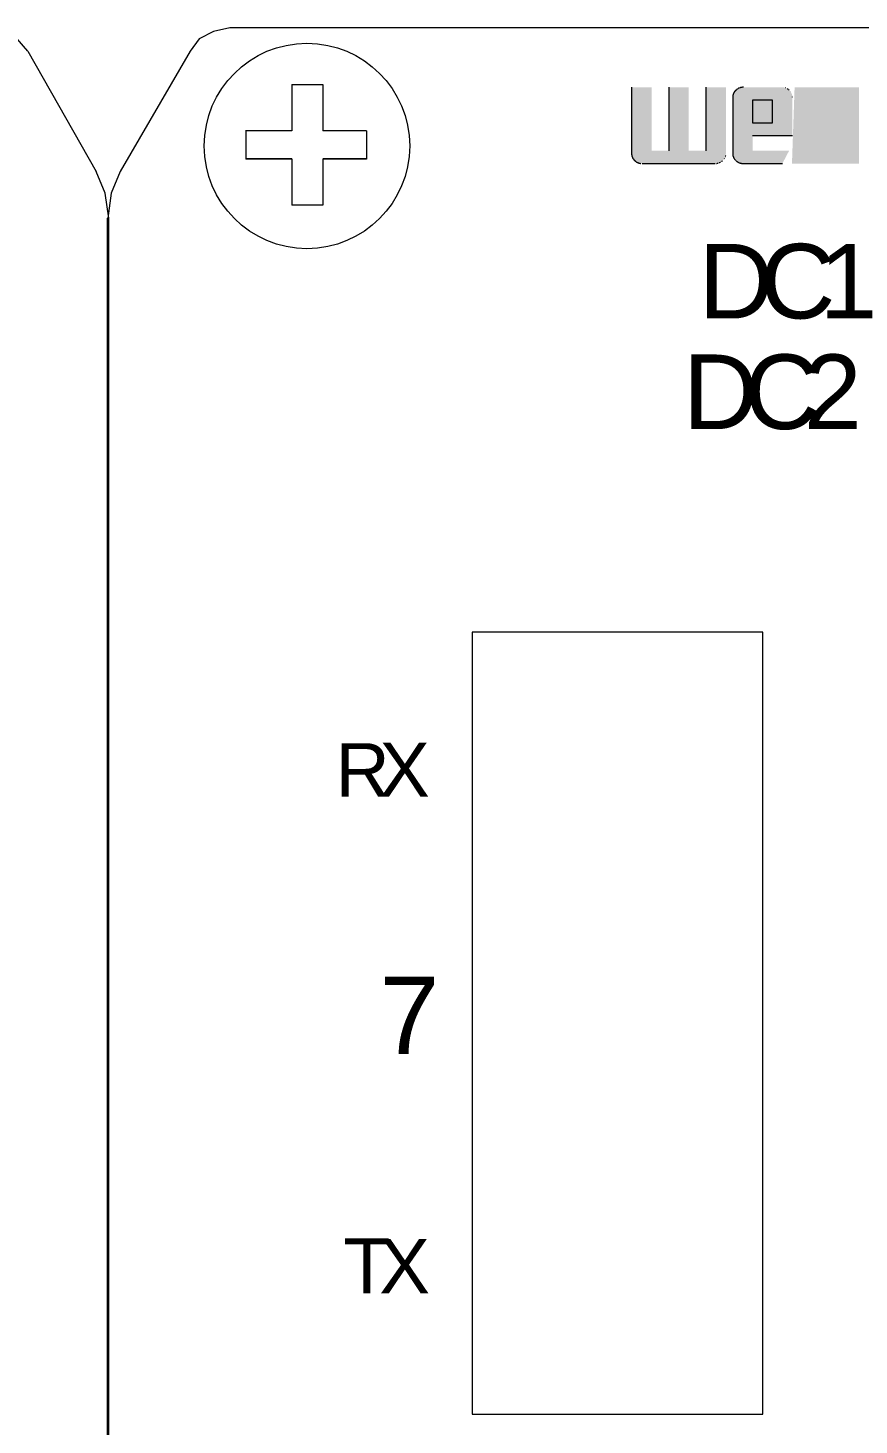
# Model space of a CAD drawing. Header units: millimetres. Extents: x 1359 to 3577, y 1336 to 3557.
# Drawn here: x 3109.18 to 3136.51, y 3263 to 3308.93 of the extents above; entities that cross this region are included whole.
import ezdxf
from ezdxf.xclip import XClip

# ---------------------------------------------------------------- set-up
doc = ezdxf.new("R2010")
doc.units = ezdxf.units.MM
doc.header["$XCLIPFRAME"] = 2
doc.layers.add('000-PI-Oprema', color=30, linetype='Continuous', lineweight=5)
doc.styles.add('Arial$001H0', font='arial.ttf')

# ---------------------------------------------------------------- blocks, each defined once
blk = doc.blocks.new('MF127412_67')
at = {"true_color": 0x231f20}
blk.add_hatch(color=250, dxfattribs=at).paths.add_polyline_path([(138.285, 195.948), (139.036, 195.948), (139.036, 194.99), (138.285, 194.99)])
blk = doc.blocks.new('MF127284_63')
at = {"true_color": 0x231f20}
blk.add_hatch(color=250, dxfattribs=at).paths.add_polyline_path([(137.015, 195.948), (138.199, 195.948), (138.199, 194.99), (137.015, 194.99)])
blk = doc.blocks.new('MF127142_57')
at = {"true_color": 0x231f20}
blk.add_hatch(color=250, dxfattribs=at).paths.add_polyline_path([(139.063, 195.948), (139.873, 195.948), (139.873, 194.99), (139.03, 194.99)])

msp = doc.modelspace()

# ---------------------------------------------------------------- hatches: boundary and pattern name
at = {"layer": '000-PI-Oprema', "linetype": 'ByBlock', "lineweight": 0}
for points in [[(3131.473, 3306.976), (3131.473, 3304.89), (3130.905, 3304.89), (3130.905, 3306.976), (3130.251, 3306.976), (3130.251, 3304.89), (3129.683, 3304.89), (3129.683, 3306.976), (3129.029, 3306.976), (3129.029, 3304.806), (3129.029, 3304.794), (3129.03, 3304.783), (3129.03, 3304.772), (3129.032, 3304.761), (3129.033, 3304.75), (3129.035, 3304.739), (3129.038, 3304.728), (3129.04, 3304.718), (3129.043, 3304.707), (3129.047, 3304.697), (3129.05, 3304.687), (3129.054, 3304.677), (3129.059, 3304.667), (3129.064, 3304.657), (3129.069, 3304.648), (3129.074, 3304.639), (3129.08, 3304.629), (3129.086, 3304.62), (3129.093, 3304.611), (3129.099, 3304.602), (3129.107, 3304.594), (3129.114, 3304.585), (3129.122, 3304.577), (3129.13, 3304.568), (3129.139, 3304.561), (3129.148, 3304.553), (3129.157, 3304.546), (3129.166, 3304.539), (3129.175, 3304.532), (3129.184, 3304.526), (3129.194, 3304.52), (3129.203, 3304.514), (3129.213, 3304.509), (3129.223, 3304.504), (3129.233, 3304.5), (3129.243, 3304.495), (3129.253, 3304.491), (3129.264, 3304.488), (3129.274, 3304.485), (3129.285, 3304.482), (3129.296, 3304.479), (3129.307, 3304.477), (3129.318, 3304.475), (3129.329, 3304.473), (3129.341, 3304.472), (3129.352, 3304.471), (3129.364, 3304.471), (3129.376, 3304.471), (3131.776, 3304.471), (3131.788, 3304.471), (3131.8, 3304.471), (3131.812, 3304.472), (3131.823, 3304.473), (3131.834, 3304.475), (3131.846, 3304.477), (3131.857, 3304.479), (3131.868, 3304.482), (3131.879, 3304.485), (3131.889, 3304.488), (3131.9, 3304.491), (3131.91, 3304.495), (3131.921, 3304.5), (3131.931, 3304.504), (3131.941, 3304.509), (3131.95, 3304.514), (3131.96, 3304.52), (3131.97, 3304.526), (3131.979, 3304.532), (3131.988, 3304.539), (3131.997, 3304.546), (3132.006, 3304.553), (3132.015, 3304.561), (3132.024, 3304.568), (3132.032, 3304.577), (3132.04, 3304.585), (3132.048, 3304.594), (3132.055, 3304.602), (3132.062, 3304.611), (3132.069, 3304.62), (3132.075, 3304.629), (3132.081, 3304.639), (3132.087, 3304.648), (3132.092, 3304.657), (3132.097, 3304.667), (3132.101, 3304.677), (3132.105, 3304.687), (3132.109, 3304.697), (3132.112, 3304.707), (3132.115, 3304.718), (3132.118, 3304.728), (3132.12, 3304.739), (3132.122, 3304.75), (3132.124, 3304.761), (3132.125, 3304.772), (3132.126, 3304.783), (3132.127, 3304.794), (3132.127, 3304.806), (3132.127, 3306.976)], [(3131.473, 3306.976), (3131.473, 3304.889), (3130.905, 3304.889), (3130.905, 3306.976), (3130.251, 3306.976), (3130.251, 3304.889), (3129.683, 3304.889), (3129.683, 3306.976), (3129.029, 3306.976), (3129.029, 3304.805), (3129.029, 3304.794), (3129.03, 3304.782), (3129.03, 3304.771), (3129.032, 3304.76), (3129.033, 3304.749), (3129.035, 3304.739), (3129.038, 3304.728), (3129.04, 3304.717), (3129.043, 3304.707), (3129.047, 3304.697), (3129.05, 3304.687), (3129.054, 3304.677), (3129.059, 3304.667), (3129.064, 3304.657), (3129.069, 3304.648), (3129.074, 3304.638), (3129.08, 3304.629), (3129.086, 3304.62), (3129.093, 3304.611), (3129.099, 3304.602), (3129.107, 3304.593), (3129.114, 3304.585), (3129.122, 3304.576), (3129.13, 3304.568), (3129.139, 3304.56), (3129.148, 3304.553), (3129.157, 3304.545), (3129.166, 3304.538), (3129.175, 3304.532), (3129.184, 3304.526), (3129.194, 3304.52), (3129.203, 3304.514), (3129.213, 3304.509), (3129.223, 3304.504), (3129.233, 3304.499), (3129.243, 3304.495), (3129.253, 3304.491), (3129.264, 3304.487), (3129.274, 3304.484), (3129.285, 3304.481), (3129.296, 3304.479), (3129.307, 3304.476), (3129.318, 3304.475), (3129.329, 3304.473), (3129.341, 3304.472), (3129.352, 3304.471), (3129.364, 3304.47), (3129.376, 3304.47), (3131.776, 3304.47), (3131.788, 3304.47), (3131.8, 3304.471), (3131.812, 3304.472), (3131.823, 3304.473), (3131.835, 3304.475), (3131.846, 3304.476), (3131.857, 3304.479), (3131.868, 3304.481), (3131.879, 3304.484), (3131.889, 3304.487), (3131.9, 3304.491), (3131.91, 3304.495), (3131.921, 3304.499), (3131.931, 3304.504), (3131.941, 3304.509), (3131.95, 3304.514), (3131.96, 3304.52), (3131.97, 3304.526), (3131.979, 3304.532), (3131.988, 3304.538), (3131.997, 3304.545), (3132.006, 3304.553), (3132.015, 3304.56), (3132.024, 3304.568), (3132.032, 3304.576), (3132.04, 3304.585), (3132.048, 3304.593), (3132.055, 3304.602), (3132.062, 3304.611), (3132.069, 3304.62), (3132.075, 3304.629), (3132.081, 3304.638), (3132.087, 3304.648), (3132.092, 3304.657), (3132.097, 3304.667), (3132.101, 3304.677), (3132.105, 3304.687), (3132.109, 3304.697), (3132.112, 3304.707), (3132.116, 3304.717), (3132.118, 3304.728), (3132.121, 3304.739), (3132.122, 3304.749), (3132.124, 3304.76), (3132.125, 3304.771), (3132.126, 3304.782), (3132.127, 3304.794), (3132.127, 3304.805), (3132.127, 3306.976)], [(3134.89, 3306.977), (3134.878, 3306.977), (3134.866, 3306.976), (3134.854, 3306.975), (3134.843, 3306.974), (3134.832, 3306.972), (3134.821, 3306.97), (3134.81, 3306.968), (3134.799, 3306.966), (3134.788, 3306.963), (3134.777, 3306.96), (3134.767, 3306.956), (3134.757, 3306.952), (3134.747, 3306.948), (3134.737, 3306.943), (3134.727, 3306.938), (3134.717, 3306.933), (3134.707, 3306.927), (3134.698, 3306.921), (3134.689, 3306.915), (3134.679, 3306.909), (3134.67, 3306.902), (3134.661, 3306.894), (3134.653, 3306.887), (3134.644, 3306.879), (3134.636, 3306.871), (3134.628, 3306.862), (3134.62, 3306.854), (3134.613, 3306.845), (3134.606, 3306.837), (3134.599, 3306.828), (3134.593, 3306.819), (3134.587, 3306.809), (3134.582, 3306.8), (3134.576, 3306.79), (3134.572, 3306.781), (3134.567, 3306.771), (3134.563, 3306.761), (3134.559, 3306.751), (3134.556, 3306.741), (3134.553, 3306.73), (3134.55, 3306.72), (3134.548, 3306.709), (3134.546, 3306.698), (3134.544, 3306.687), (3134.543, 3306.676), (3134.542, 3306.665), (3134.542, 3306.653), (3134.542, 3306.642), (3134.542, 3305.849), (3134.542, 3305.838), (3134.542, 3305.826), (3134.543, 3305.815), (3134.544, 3305.804), (3134.546, 3305.794), (3134.548, 3305.783), (3134.55, 3305.772), (3134.553, 3305.762), (3134.556, 3305.752), (3134.559, 3305.742), (3134.563, 3305.732), (3134.567, 3305.722), (3134.572, 3305.712), (3134.576, 3305.702), (3134.582, 3305.693), (3134.587, 3305.684), (3134.593, 3305.675), (3134.599, 3305.666), (3134.606, 3305.657), (3134.613, 3305.648), (3134.62, 3305.639), (3134.628, 3305.631), (3134.636, 3305.623), (3134.644, 3305.615), (3134.653, 3305.607), (3134.661, 3305.599), (3134.67, 3305.592), (3134.679, 3305.585), (3134.689, 3305.578), (3134.698, 3305.572), (3134.707, 3305.566), (3134.717, 3305.56), (3134.727, 3305.555), (3134.737, 3305.55), (3134.747, 3305.545), (3134.757, 3305.541), (3134.767, 3305.537), (3134.777, 3305.534), (3134.788, 3305.53), (3134.799, 3305.528), (3134.81, 3305.525), (3134.821, 3305.523), (3134.832, 3305.521), (3134.843, 3305.519), (3134.854, 3305.518), (3134.866, 3305.517), (3134.878, 3305.517), (3134.89, 3305.517), (3135.851, 3305.517), (3135.851, 3304.89), (3134.533, 3304.89), (3134.316, 3304.471), (3136.149, 3304.471), (3136.162, 3304.471), (3136.174, 3304.472), (3136.187, 3304.473), (3136.199, 3304.474), (3136.211, 3304.475), (3136.222, 3304.477), (3136.234, 3304.479), (3136.245, 3304.482), (3136.257, 3304.485), (3136.268, 3304.488), (3136.278, 3304.492), (3136.289, 3304.495), (3136.299, 3304.5), (3136.31, 3304.504), (3136.32, 3304.509), (3136.33, 3304.514), (3136.339, 3304.52), (3136.349, 3304.526), (3136.358, 3304.532), (3136.368, 3304.539), (3136.377, 3304.546), (3136.386, 3304.553), (3136.394, 3304.561), (3136.403, 3304.569), (3136.411, 3304.577), (3136.419, 3304.586), (3136.427, 3304.594), (3136.434, 3304.603), (3136.441, 3304.612), (3136.448, 3304.621), (3136.454, 3304.63), (3136.46, 3304.639), (3136.465, 3304.648), (3136.471, 3304.658), (3136.475, 3304.668), (3136.48, 3304.677), (3136.484, 3304.687), (3136.488, 3304.698), (3136.491, 3304.708), (3136.494, 3304.718), (3136.497, 3304.729), (3136.499, 3304.739), (3136.501, 3304.75), (3136.503, 3304.761), (3136.504, 3304.772), (3136.505, 3304.783), (3136.505, 3304.795), (3136.505, 3304.806), (3136.505, 3305.6), (3136.505, 3305.611), (3136.505, 3305.622), (3136.504, 3305.633), (3136.503, 3305.644), (3136.501, 3305.655), (3136.499, 3305.665), (3136.497, 3305.676), (3136.494, 3305.686), (3136.491, 3305.696), (3136.488, 3305.707), (3136.484, 3305.716), (3136.48, 3305.726), (3136.475, 3305.736), (3136.471, 3305.746), (3136.465, 3305.755), (3136.46, 3305.764), (3136.454, 3305.774), (3136.448, 3305.783), (3136.441, 3305.792), (3136.434, 3305.8), (3136.427, 3305.809), (3136.419, 3305.818), (3136.411, 3305.826), (3136.403, 3305.834), (3136.394, 3305.842), (3136.386, 3305.85), (3136.377, 3305.857), (3136.368, 3305.864), (3136.358, 3305.871), (3136.349, 3305.877), (3136.34, 3305.883), (3136.33, 3305.889), (3136.32, 3305.894), (3136.31, 3305.899), (3136.3, 3305.903), (3136.29, 3305.908), (3136.279, 3305.912), (3136.269, 3305.915), (3136.258, 3305.918), (3136.247, 3305.921), (3136.236, 3305.924), (3136.225, 3305.926), (3136.214, 3305.928), (3136.202, 3305.929), (3136.19, 3305.93), (3136.179, 3305.931), (3136.167, 3305.932), (3136.155, 3305.932), (3135.197, 3305.932), (3135.197, 3306.559), (3136.203, 3306.559), (3136.423, 3306.977)], [(3134.89, 3306.976), (3134.878, 3306.976), (3134.866, 3306.976), (3134.855, 3306.975), (3134.843, 3306.974), (3134.832, 3306.972), (3134.821, 3306.97), (3134.81, 3306.968), (3134.799, 3306.965), (3134.788, 3306.962), (3134.778, 3306.959), (3134.767, 3306.956), (3134.757, 3306.952), (3134.747, 3306.947), (3134.737, 3306.943), (3134.727, 3306.938), (3134.717, 3306.933), (3134.707, 3306.927), (3134.698, 3306.921), (3134.689, 3306.915), (3134.679, 3306.908), (3134.67, 3306.901), (3134.661, 3306.894), (3134.653, 3306.886), (3134.644, 3306.879), (3134.636, 3306.87), (3134.628, 3306.862), (3134.62, 3306.854), (3134.613, 3306.845), (3134.606, 3306.836), (3134.599, 3306.827), (3134.593, 3306.818), (3134.587, 3306.809), (3134.582, 3306.8), (3134.576, 3306.79), (3134.572, 3306.781), (3134.567, 3306.771), (3134.563, 3306.761), (3134.559, 3306.751), (3134.556, 3306.74), (3134.553, 3306.73), (3134.55, 3306.719), (3134.548, 3306.709), (3134.546, 3306.698), (3134.544, 3306.687), (3134.543, 3306.676), (3134.542, 3306.664), (3134.542, 3306.653), (3134.542, 3306.641), (3134.542, 3305.849), (3134.542, 3305.837), (3134.542, 3305.826), (3134.543, 3305.815), (3134.544, 3305.804), (3134.546, 3305.793), (3134.548, 3305.783), (3134.55, 3305.772), (3134.553, 3305.762), (3134.556, 3305.751), (3134.559, 3305.741), (3134.563, 3305.731), (3134.567, 3305.721), (3134.572, 3305.712), (3134.576, 3305.702), (3134.582, 3305.693), (3134.587, 3305.683), (3134.593, 3305.674), (3134.599, 3305.665), (3134.606, 3305.656), (3134.613, 3305.648), (3134.62, 3305.639), (3134.628, 3305.631), (3134.636, 3305.622), (3134.644, 3305.614), (3134.653, 3305.606), (3134.661, 3305.599), (3134.67, 3305.591), (3134.679, 3305.584), (3134.689, 3305.578), (3134.698, 3305.571), (3134.707, 3305.565), (3134.717, 3305.56), (3134.727, 3305.554), (3134.737, 3305.55), (3134.747, 3305.545), (3134.757, 3305.541), (3134.767, 3305.537), (3134.778, 3305.533), (3134.788, 3305.53), (3134.799, 3305.527), (3134.81, 3305.525), (3134.821, 3305.522), (3134.832, 3305.521), (3134.843, 3305.519), (3134.855, 3305.518), (3134.866, 3305.517), (3134.878, 3305.517), (3134.89, 3305.516), (3135.851, 3305.516), (3135.851, 3304.89), (3134.533, 3304.89), (3134.316, 3304.471), (3136.149, 3304.471), (3136.162, 3304.471), (3136.174, 3304.471), (3136.187, 3304.472), (3136.199, 3304.473), (3136.211, 3304.475), (3136.223, 3304.477), (3136.234, 3304.479), (3136.245, 3304.482), (3136.257, 3304.484), (3136.268, 3304.488), (3136.278, 3304.491), (3136.289, 3304.495), (3136.299, 3304.499), (3136.31, 3304.504), (3136.32, 3304.509), (3136.33, 3304.514), (3136.339, 3304.52), (3136.349, 3304.526), (3136.358, 3304.532), (3136.368, 3304.539), (3136.377, 3304.546), (3136.386, 3304.553), (3136.394, 3304.561), (3136.403, 3304.569), (3136.411, 3304.577), (3136.419, 3304.585), (3136.427, 3304.594), (3136.434, 3304.603), (3136.441, 3304.611), (3136.448, 3304.62), (3136.454, 3304.629), (3136.46, 3304.639), (3136.465, 3304.648), (3136.471, 3304.658), (3136.475, 3304.667), (3136.48, 3304.677), (3136.484, 3304.687), (3136.488, 3304.697), (3136.491, 3304.707), (3136.494, 3304.718), (3136.497, 3304.728), (3136.499, 3304.739), (3136.501, 3304.75), (3136.503, 3304.761), (3136.504, 3304.772), (3136.505, 3304.783), (3136.505, 3304.794), (3136.505, 3304.806), (3136.505, 3305.599), (3136.505, 3305.611), (3136.505, 3305.622), (3136.504, 3305.633), (3136.503, 3305.644), (3136.501, 3305.654), (3136.499, 3305.665), (3136.497, 3305.676), (3136.494, 3305.686), (3136.491, 3305.696), (3136.488, 3305.706), (3136.484, 3305.716), (3136.48, 3305.726), (3136.475, 3305.736), (3136.471, 3305.745), (3136.465, 3305.755), (3136.46, 3305.764), (3136.454, 3305.773), (3136.448, 3305.782), (3136.441, 3305.791), (3136.434, 3305.8), (3136.427, 3305.809), (3136.419, 3305.817), (3136.411, 3305.826), (3136.403, 3305.834), (3136.394, 3305.842), (3136.386, 3305.85), (3136.377, 3305.857), (3136.368, 3305.864), (3136.358, 3305.87), (3136.349, 3305.877), (3136.34, 3305.883), (3136.33, 3305.888), (3136.32, 3305.894), (3136.31, 3305.899), (3136.3, 3305.903), (3136.29, 3305.907), (3136.279, 3305.911), (3136.269, 3305.915), (3136.258, 3305.918), (3136.247, 3305.921), (3136.236, 3305.923), (3136.225, 3305.926), (3136.214, 3305.927), (3136.202, 3305.929), (3136.19, 3305.93), (3136.179, 3305.931), (3136.167, 3305.932), (3136.155, 3305.932), (3135.197, 3305.932), (3135.197, 3306.558), (3136.203, 3306.558), (3136.423, 3306.976)]]:
    msp.add_hatch(color=0, dxfattribs=at).paths.add_polyline_path(points)
h = msp.add_hatch(color=0, dxfattribs=at)
h.paths.add_polyline_path([(3132.703, 3306.977), (3132.691, 3306.977), (3132.679, 3306.976), (3132.667, 3306.976), (3132.656, 3306.974), (3132.644, 3306.973), (3132.633, 3306.971), (3132.622, 3306.969), (3132.611, 3306.966), (3132.6, 3306.963), (3132.589, 3306.96), (3132.578, 3306.956), (3132.568, 3306.952), (3132.558, 3306.948), (3132.548, 3306.944), (3132.538, 3306.939), (3132.528, 3306.933), (3132.518, 3306.928), (3132.509, 3306.922), (3132.499, 3306.916), (3132.49, 3306.909), (3132.481, 3306.902), (3132.472, 3306.895), (3132.463, 3306.887), (3132.455, 3306.879), (3132.446, 3306.871), (3132.438, 3306.863), (3132.431, 3306.854), (3132.423, 3306.846), (3132.416, 3306.837), (3132.41, 3306.828), (3132.404, 3306.819), (3132.398, 3306.81), (3132.392, 3306.8), (3132.387, 3306.791), (3132.382, 3306.781), (3132.378, 3306.771), (3132.374, 3306.761), (3132.37, 3306.751), (3132.367, 3306.741), (3132.364, 3306.731), (3132.361, 3306.72), (3132.359, 3306.709), (3132.357, 3306.699), (3132.355, 3306.688), (3132.354, 3306.676), (3132.353, 3306.665), (3132.352, 3306.654), (3132.352, 3306.642), (3132.352, 3304.807), (3132.352, 3304.795), (3132.353, 3304.784), (3132.354, 3304.773), (3132.355, 3304.762), (3132.357, 3304.751), (3132.359, 3304.74), (3132.361, 3304.729), (3132.364, 3304.719), (3132.367, 3304.708), (3132.37, 3304.698), (3132.374, 3304.688), (3132.378, 3304.678), (3132.382, 3304.668), (3132.387, 3304.658), (3132.392, 3304.649), (3132.398, 3304.639), (3132.404, 3304.63), (3132.41, 3304.621), (3132.416, 3304.612), (3132.423, 3304.603), (3132.431, 3304.595), (3132.438, 3304.586), (3132.446, 3304.578), (3132.455, 3304.569), (3132.463, 3304.561), (3132.472, 3304.554), (3132.481, 3304.547), (3132.49, 3304.54), (3132.499, 3304.533), (3132.509, 3304.527), (3132.518, 3304.521), (3132.528, 3304.515), (3132.538, 3304.51), (3132.548, 3304.505), (3132.558, 3304.501), (3132.568, 3304.496), (3132.578, 3304.492), (3132.589, 3304.489), (3132.6, 3304.485), (3132.611, 3304.483), (3132.622, 3304.48), (3132.633, 3304.478), (3132.644, 3304.476), (3132.656, 3304.474), (3132.667, 3304.473), (3132.679, 3304.472), (3132.691, 3304.472), (3132.703, 3304.472), (3133.986, 3304.472), (3134.205, 3304.891), (3133.006, 3304.891), (3133.006, 3305.389), (3134.316, 3305.389), (3134.316, 3306.642), (3134.316, 3306.654), (3134.315, 3306.665), (3134.314, 3306.676), (3134.313, 3306.688), (3134.312, 3306.699), (3134.31, 3306.709), (3134.307, 3306.72), (3134.305, 3306.731), (3134.302, 3306.741), (3134.298, 3306.751), (3134.295, 3306.761), (3134.29, 3306.771), (3134.286, 3306.781), (3134.281, 3306.791), (3134.276, 3306.8), (3134.27, 3306.81), (3134.265, 3306.819), (3134.258, 3306.828), (3134.252, 3306.837), (3134.245, 3306.846), (3134.238, 3306.854), (3134.23, 3306.863), (3134.222, 3306.871), (3134.214, 3306.879), (3134.205, 3306.887), (3134.196, 3306.895), (3134.188, 3306.902), (3134.179, 3306.909), (3134.17, 3306.916), (3134.16, 3306.922), (3134.151, 3306.928), (3134.141, 3306.933), (3134.132, 3306.939), (3134.122, 3306.944), (3134.112, 3306.948), (3134.102, 3306.952), (3134.091, 3306.956), (3134.081, 3306.96), (3134.07, 3306.963), (3134.059, 3306.966), (3134.049, 3306.969), (3134.037, 3306.971), (3134.026, 3306.973), (3134.015, 3306.974), (3134.003, 3306.976), (3133.992, 3306.976), (3133.98, 3306.977), (3133.968, 3306.977)])
h.paths.add_polyline_path([(3133.006, 3306.559), (3133.661, 3306.559), (3133.661, 3305.808), (3133.006, 3305.808)])
h = msp.add_hatch(color=0, dxfattribs=at)
h.paths.add_polyline_path([(3132.703, 3306.977), (3132.691, 3306.977), (3132.679, 3306.976), (3132.667, 3306.975), (3132.656, 3306.974), (3132.644, 3306.973), (3132.633, 3306.971), (3132.622, 3306.968), (3132.611, 3306.966), (3132.6, 3306.963), (3132.589, 3306.96), (3132.578, 3306.956), (3132.568, 3306.952), (3132.558, 3306.948), (3132.548, 3306.943), (3132.538, 3306.938), (3132.528, 3306.933), (3132.518, 3306.927), (3132.509, 3306.922), (3132.499, 3306.915), (3132.49, 3306.909), (3132.481, 3306.902), (3132.472, 3306.894), (3132.463, 3306.887), (3132.455, 3306.879), (3132.446, 3306.871), (3132.438, 3306.863), (3132.431, 3306.854), (3132.423, 3306.845), (3132.416, 3306.837), (3132.41, 3306.828), (3132.404, 3306.819), (3132.398, 3306.81), (3132.392, 3306.8), (3132.387, 3306.791), (3132.382, 3306.781), (3132.378, 3306.771), (3132.374, 3306.761), (3132.37, 3306.751), (3132.367, 3306.741), (3132.364, 3306.73), (3132.361, 3306.72), (3132.359, 3306.709), (3132.357, 3306.698), (3132.355, 3306.687), (3132.354, 3306.676), (3132.353, 3306.665), (3132.352, 3306.653), (3132.352, 3306.642), (3132.352, 3304.806), (3132.352, 3304.795), (3132.353, 3304.783), (3132.354, 3304.772), (3132.355, 3304.761), (3132.357, 3304.75), (3132.359, 3304.739), (3132.361, 3304.729), (3132.364, 3304.718), (3132.367, 3304.708), (3132.37, 3304.698), (3132.374, 3304.688), (3132.378, 3304.678), (3132.382, 3304.668), (3132.387, 3304.658), (3132.392, 3304.649), (3132.398, 3304.639), (3132.404, 3304.63), (3132.41, 3304.621), (3132.416, 3304.612), (3132.423, 3304.603), (3132.431, 3304.594), (3132.438, 3304.586), (3132.446, 3304.577), (3132.455, 3304.569), (3132.463, 3304.561), (3132.472, 3304.554), (3132.481, 3304.546), (3132.49, 3304.539), (3132.499, 3304.533), (3132.509, 3304.527), (3132.518, 3304.521), (3132.528, 3304.515), (3132.538, 3304.51), (3132.548, 3304.505), (3132.558, 3304.5), (3132.568, 3304.496), (3132.578, 3304.492), (3132.589, 3304.488), (3132.6, 3304.485), (3132.611, 3304.482), (3132.622, 3304.48), (3132.633, 3304.477), (3132.644, 3304.476), (3132.656, 3304.474), (3132.667, 3304.473), (3132.679, 3304.472), (3132.691, 3304.471), (3132.703, 3304.471), (3133.986, 3304.471), (3134.205, 3304.89), (3133.007, 3304.89), (3133.007, 3305.389), (3134.316, 3305.389), (3134.316, 3306.642), (3134.316, 3306.653), (3134.315, 3306.665), (3134.314, 3306.676), (3134.313, 3306.687), (3134.312, 3306.698), (3134.31, 3306.709), (3134.307, 3306.72), (3134.305, 3306.73), (3134.302, 3306.741), (3134.298, 3306.751), (3134.295, 3306.761), (3134.29, 3306.771), (3134.286, 3306.781), (3134.281, 3306.791), (3134.276, 3306.8), (3134.271, 3306.81), (3134.265, 3306.819), (3134.258, 3306.828), (3134.252, 3306.837), (3134.245, 3306.845), (3134.238, 3306.854), (3134.23, 3306.863), (3134.222, 3306.871), (3134.214, 3306.879), (3134.205, 3306.887), (3134.196, 3306.894), (3134.188, 3306.902), (3134.179, 3306.909), (3134.17, 3306.915), (3134.16, 3306.922), (3134.151, 3306.927), (3134.141, 3306.933), (3134.132, 3306.938), (3134.122, 3306.943), (3134.112, 3306.948), (3134.102, 3306.952), (3134.091, 3306.956), (3134.081, 3306.96), (3134.07, 3306.963), (3134.059, 3306.966), (3134.049, 3306.968), (3134.038, 3306.971), (3134.026, 3306.973), (3134.015, 3306.974), (3134.003, 3306.975), (3133.992, 3306.976), (3133.98, 3306.977), (3133.968, 3306.977)])
h.paths.add_polyline_path([(3133.007, 3306.559), (3133.661, 3306.559), (3133.661, 3305.808), (3133.007, 3305.808)])

# ---------------------------------------------------------------- linework, layer by layer
at = {"layer": '000-PI-Oprema', "color": 0, "linetype": 'ByBlock', "lineweight": 0}
for p, q in [((3109.184, 3308.162), (3108.831, 3308.574)), ((3109.184, 3308.161), (3108.831, 3308.574)), ((3109.184, 3308.161), (3108.831, 3308.574)), ((3114.813, 3308.575), (3114.519, 3308.162)), ((3114.813, 3308.575), (3114.519, 3308.162)), ((3114.813, 3308.575), (3114.519, 3308.162)), ((3115.286, 3308.809), (3114.813, 3308.575)), ((3115.286, 3308.809), (3114.813, 3308.575)), ((3115.286, 3308.809), (3114.813, 3308.575)), ((3115.818, 3308.928), (3115.286, 3308.809)), ((3115.818, 3308.928), (3115.286, 3308.809)), ((3115.818, 3308.928), (3115.286, 3308.809)), ((3162.856, 3308.928), (3115.818, 3308.928)), ((3162.856, 3308.928), (3115.818, 3308.928)), ((3162.856, 3308.928), (3115.818, 3308.928)), ((3109.184, 3308.162), (3111.428, 3304.206)), ((3109.184, 3308.161), (3111.428, 3304.206)), ((3109.184, 3308.161), (3111.428, 3304.206)), ((3114.519, 3308.162), (3112.217, 3304.206)), ((3114.519, 3308.161), (3112.217, 3304.206)), ((3114.519, 3308.161), (3112.217, 3304.206)), ((3117.863, 3307.072), (3117.863, 3305.55)), ((3117.863, 3307.071), (3118.878, 3307.071)), ((3117.863, 3307.071), (3118.878, 3307.071)), ((3117.863, 3307.071), (3117.863, 3305.55)), ((3118.878, 3307.072), (3118.878, 3305.55)), ((3118.878, 3307.071), (3118.878, 3305.55)), ((3117.863, 3305.549), (3116.34, 3305.549)), ((3117.863, 3305.549), (3116.34, 3305.549)), ((3116.342, 3305.55), (3116.342, 3304.62)), ((3116.342, 3305.55), (3116.342, 3304.619)), ((3120.315, 3305.549), (3118.877, 3305.549)), ((3120.315, 3305.549), (3118.877, 3305.549)), ((3120.314, 3305.55), (3120.314, 3304.62)), ((3120.315, 3305.55), (3120.315, 3304.619)), ((3117.863, 3304.62), (3116.342, 3304.62)), ((3117.863, 3304.619), (3116.342, 3304.619)), ((3117.863, 3304.62), (3117.863, 3303.098)), ((3117.863, 3304.619), (3117.863, 3303.098)), ((3120.314, 3304.62), (3118.878, 3304.62)), ((3120.315, 3304.619), (3118.878, 3304.619)), ((3111.722, 3303.499), (3111.427, 3304.206)), ((3111.722, 3303.499), (3111.428, 3304.206)), ((3111.722, 3303.499), (3111.428, 3304.206)), ((3112.217, 3304.206), (3111.921, 3303.499)), ((3112.217, 3304.206), (3111.921, 3303.499)), ((3112.217, 3304.206), (3111.921, 3303.499)), ((3111.841, 3302.673), (3111.722, 3303.5)), ((3111.841, 3302.673), (3111.722, 3303.499)), ((3111.841, 3302.673), (3111.722, 3303.499)), ((3111.922, 3303.499), (3111.805, 3302.672)), ((3111.922, 3303.499), (3111.805, 3302.672)), ((3111.922, 3303.499), (3111.805, 3302.672)), ((3111.804, 3195.136), (3111.804, 3302.673)), ((3111.804, 3195.136), (3111.804, 3302.673)), ((3111.804, 3195.136), (3111.804, 3302.673)), ((3111.841, 3195.135), (3111.841, 3302.672))]:
    msp.add_line(p, q, dxfattribs=at)
for points in [[(3118.878, 3304.619), (3118.878, 3303.098), (3117.863, 3303.098)], [(3118.878, 3304.619), (3118.878, 3303.097), (3117.863, 3303.097)]]:
    msp.add_lwpolyline(points, dxfattribs=at)
for points in [[(3123.782, 3263.356), (3133.337, 3263.356), (3133.337, 3289.061), (3123.782, 3289.061)], [(3123.782, 3263.356), (3133.337, 3263.356), (3133.337, 3289.06), (3123.782, 3289.06)]]:
    msp.add_lwpolyline(points, close=True, dxfattribs=at)
at = {"layer": '000-PI-Oprema', "color": 0, "linetype": 'ByBlock', "lineweight": 0, "ltscale": 0.25}
msp.add_circle((3118.357, 3305.048), 3.377, dxfattribs=at)
msp.add_circle((3118.357, 3305.048), 3.377, dxfattribs=at)

# ---------------------------------------------------------------- block references
at = {"layer": '000-PI-Oprema', "color": 0, "linetype": 'ByBlock', "lineweight": 0}
ref = msp.add_blockref('MF127284_63', (2770.598, 2794.376), dxfattribs=dict(at, xscale=2.616, yscale=2.616, zscale=2.616))
XClip(ref).set_block_clipping_path([(137.9488149007, 195.9479448107), (137.9488149007, 195.1503190782), (137.7318492466, 195.1503190782), (137.7318492466, 195.9479448107), (137.4817353143, 195.9479448107), (137.4817353143, 195.1503190782), (137.2647696601, 195.1503190782), (137.2647696601, 195.9479448107), (137.0146557278, 195.9479448107), (137.0146557278, 195.1182150947), (137.0147236885, 195.1138338747), (137.0149275736, 195.1095073068), (137.0152673879, 195.1052350918), (137.0157431359, 195.1010169308), (137.0163548224, 195.0968525246), (137.0171024521, 195.0927415742), (137.0179860296, 195.0886837805), (137.0190055596, 195.0846788446), (137.0201610467, 195.0807264672), (137.0214524957, 195.0768263495), (137.0228799112, 195.0729781923), (137.0244432979, 195.0691816966), (137.0261426605, 195.0654365633), (137.0279780035, 195.0617424934), (137.0299493318, 195.0580991877), (137.0320566499, 195.0545063474), (137.0342999626, 195.0509636733), (137.0366792745, 195.0474708663), (137.0391945903, 195.0440276274), (137.0418459147, 195.0406336576), (137.0446332523, 195.0372886578), (137.0475566078, 195.033992329), (137.0506159859, 195.030744372), (137.0538113912, 195.0275444878), (137.0570597882, 195.024521729), (137.0603667482, 195.0216277033), (137.0637319583, 195.0188624014), (137.0671551053, 195.016225814), (137.0706358761, 195.0137179317), (137.0741739578, 195.0113387452), (137.0777690371, 195.0090882451), (137.0814208011, 195.0069664221), (137.0851289367, 195.0049732669), (137.0888931307, 195.00310877), (137.0927130702, 195.0013729221), (137.0965884421, 194.999765714), (137.1005189332, 194.9982871362), (137.1045042305, 194.9969371795), (137.108544021, 194.9957158344), (137.1126379916, 194.9946230916), (137.1167858291, 194.9936589418), (137.1209872206, 194.9928233756), (137.1252418529, 194.9921163837), (137.1295494131, 194.9915379567), (137.1339095879, 194.9910880854), (137.1383220644, 194.9907667603), (137.1427865294, 194.990573972), (137.1473026699, 194.9905097114), (138.0652268304, 194.9905097114), (138.0697447411, 194.990573972), (138.0742144201, 194.9907667603), (138.0786354095, 194.9910880854), (138.0830072513, 194.9915379567), (138.0873294876, 194.9921163837), (138.0916016605, 194.9928233756), (138.0958233121, 194.9936589418), (138.0999939844, 194.9946230916), (138.1041132195, 194.9957158344), (138.1081805595, 194.9969371795), (138.1121955465, 194.9982871362), (138.1161577225, 194.999765714), (138.1200666296, 195.0013729221), (138.1239218099, 195.00310877), (138.1277228054, 195.0049732669), (138.1314691583, 195.0069664221), (138.1351604106, 195.0090882451), (138.1387961043, 195.0113387452), (138.1423757816, 195.0137179317), (138.1458989846, 195.016225814), (138.1493652552, 195.0188624014), (138.1527741357, 195.0216277033), (138.1561251679, 195.024521729), (138.1594178942, 195.0275444878), (138.162698469, 195.030744372), (138.1658359234, 195.033992329), (138.1688305704, 195.0372886578), (138.1716827232, 195.0406336576), (138.1743926947, 195.0440276274), (138.1769607981, 195.0474708663), (138.1793873464, 195.0509636733), (138.1816726528, 195.0545063474), (138.1838170302, 195.0580991877), (138.1858207917, 195.0617424934), (138.1876842505, 195.0654365633), (138.1894077195, 195.0691816966), (138.1909915119, 195.0729781923), (138.1924359407, 195.0768263495), (138.1937413191, 195.0807264672), (138.19490796, 195.0846788446), (138.1959361765, 195.0886837805), (138.1968262818, 195.0927415742), (138.1975785889, 195.0968525246), (138.1981934108, 195.1010169308), (138.1986710606, 195.1052350918), (138.1990118515, 195.1095073068), (138.1992160964, 195.1138338747), (138.1992841085, 195.1182150947), (138.1992841085, 195.9479448107)])
ref = msp.add_blockref('MF127284_63', (2770.598, 2794.376), dxfattribs=dict(at, xscale=2.616, yscale=2.616, zscale=2.616))
XClip(ref).set_block_clipping_path([(137.9488149007, 195.9479448107), (137.9488149007, 195.1503190782), (137.7318492466, 195.1503190782), (137.7318492466, 195.9479448107), (137.4817353143, 195.9479448107), (137.4817353143, 195.1503190782), (137.2647696601, 195.1503190782), (137.2647696601, 195.9479448107), (137.0146557278, 195.9479448107), (137.0146557278, 195.1182150947), (137.0147236885, 195.1138338747), (137.0149275736, 195.1095073068), (137.0152673879, 195.1052350918), (137.0157431359, 195.1010169308), (137.0163548224, 195.0968525246), (137.0171024521, 195.0927415742), (137.0179860296, 195.0886837805), (137.0190055596, 195.0846788446), (137.0201610467, 195.0807264672), (137.0214524957, 195.0768263495), (137.0228799112, 195.0729781923), (137.0244432979, 195.0691816966), (137.0261426605, 195.0654365633), (137.0279780035, 195.0617424934), (137.0299493318, 195.0580991877), (137.0320566499, 195.0545063474), (137.0342999626, 195.0509636733), (137.0366792745, 195.0474708663), (137.0391945903, 195.0440276274), (137.0418459147, 195.0406336576), (137.0446332523, 195.0372886578), (137.0475566078, 195.033992329), (137.0506159859, 195.030744372), (137.0538113912, 195.0275444878), (137.0570597882, 195.024521729), (137.0603667482, 195.0216277033), (137.0637319583, 195.0188624014), (137.0671551053, 195.016225814), (137.0706358761, 195.0137179317), (137.0741739578, 195.0113387452), (137.0777690371, 195.0090882451), (137.0814208011, 195.0069664221), (137.0851289367, 195.0049732669), (137.0888931307, 195.00310877), (137.0927130702, 195.0013729221), (137.0965884421, 194.999765714), (137.1005189332, 194.9982871362), (137.1045042305, 194.9969371795), (137.108544021, 194.9957158344), (137.1126379916, 194.9946230916), (137.1167858291, 194.9936589418), (137.1209872206, 194.9928233756), (137.1252418529, 194.9921163837), (137.1295494131, 194.9915379567), (137.1339095879, 194.9910880854), (137.1383220644, 194.9907667603), (137.1427865294, 194.990573972), (137.1473026699, 194.9905097114), (138.0652268304, 194.9905097114), (138.0697447411, 194.990573972), (138.0742144201, 194.9907667603), (138.0786354095, 194.9910880854), (138.0830072513, 194.9915379567), (138.0873294876, 194.9921163837), (138.0916016605, 194.9928233756), (138.0958233121, 194.9936589418), (138.0999939844, 194.9946230916), (138.1041132195, 194.9957158344), (138.1081805595, 194.9969371795), (138.1121955465, 194.9982871362), (138.1161577225, 194.999765714), (138.1200666296, 195.0013729221), (138.1239218099, 195.00310877), (138.1277228054, 195.0049732669), (138.1314691583, 195.0069664221), (138.1351604106, 195.0090882451), (138.1387961043, 195.0113387452), (138.1423757816, 195.0137179317), (138.1458989846, 195.016225814), (138.1493652552, 195.0188624014), (138.1527741357, 195.0216277033), (138.1561251679, 195.024521729), (138.1594178942, 195.0275444878), (138.162698469, 195.030744372), (138.1658359234, 195.033992329), (138.1688305704, 195.0372886578), (138.1716827232, 195.0406336576), (138.1743926947, 195.0440276274), (138.1769607981, 195.0474708663), (138.1793873464, 195.0509636733), (138.1816726528, 195.0545063474), (138.1838170302, 195.0580991877), (138.1858207917, 195.0617424934), (138.1876842505, 195.0654365633), (138.1894077195, 195.0691816966), (138.1909915119, 195.0729781923), (138.1924359407, 195.0768263495), (138.1937413191, 195.0807264672), (138.19490796, 195.0846788446), (138.1959361765, 195.0886837805), (138.1968262818, 195.0927415742), (138.1975785889, 195.0968525246), (138.1981934108, 195.1010169308), (138.1986710606, 195.1052350918), (138.1990118515, 195.1095073068), (138.1992160964, 195.1138338747), (138.1992841085, 195.1182150947), (138.1992841085, 195.9479448107)])
ref = msp.add_blockref('MF127412_67', (2770.598, 2794.376), dxfattribs=dict(at, xscale=2.616, yscale=2.616, zscale=2.616))
XClip(ref).set_block_clipping_path([(138.4190596686, 195.9482893202), (138.4144579046, 195.9482250595), (138.4099115122, 195.9480322713), (138.4054207997, 195.9477109462), (138.4009860757, 195.9472610748), (138.3966076485, 195.9466826479), (138.3922858265, 195.945975656), (138.3880209181, 195.9451400898), (138.3838132317, 195.94417594), (138.3796630757, 195.9430831972), (138.3755707585, 195.9418618521), (138.3715365885, 195.9405118953), (138.3675608741, 195.9390333176), (138.3636439237, 195.9374261094), (138.3597860457, 195.9356902616), (138.3559875485, 195.9338257647), (138.3522487405, 195.9318326095), (138.3485699301, 195.9297107864), (138.3449514257, 195.9274602864), (138.3413935356, 195.9250810998), (138.3378965684, 195.9225732175), (138.3344608323, 195.9199366301), (138.3310866359, 195.9171713283), (138.3277742874, 195.9142773026), (138.3245240953, 195.9112545437), (138.3212878497, 195.908057214), (138.3181944675, 195.9048114376), (138.3152434909, 195.901516766), (138.3124344618, 195.8981727506), (138.3097669223, 195.8947789428), (138.3072404146, 195.891334894), (138.3048544807, 195.8878401556), (138.3026086627, 195.8842942791), (138.3005025026, 195.8806968159), (138.2985355425, 195.8770473174), (138.2967073246, 195.873345335), (138.2950173908, 195.8695904202), (138.2934652832, 195.8657821243), (138.292050544, 195.8619199988), (138.2907727152, 195.8580035951), (138.2896313389, 195.8540324647), (138.2886259571, 195.8500061589), (138.2877561119, 195.8459242291), (138.2870213454, 195.8417862268), (138.2864211997, 195.8375917034), (138.2859552168, 195.8333402104), (138.2856229389, 195.8290312991), (138.2854239079, 195.8246645209), (138.285357666, 195.8202394274), (138.285357666, 195.1189256456), (138.2854239079, 195.1144592827), (138.2856229389, 195.1100548238), (138.2859552168, 195.1057118204), (138.2864211997, 195.1014298239), (138.2870213454, 195.0972083857), (138.2877561119, 195.0930470573), (138.2886259571, 195.08894539), (138.2896313389, 195.0849029353), (138.2907727152, 195.0809192446), (138.292050544, 195.0769938693), (138.2934652832, 195.0731263608), (138.2950173908, 195.0693162706), (138.2967073246, 195.0655631501), (138.2985355425, 195.0618665507), (138.3005025026, 195.0582260238), (138.3026086627, 195.0546411208), (138.3048544807, 195.0511113932), (138.3072404146, 195.0476363924), (138.3097669223, 195.0442156697), (138.3124344618, 195.0408487767), (138.3152434909, 195.0375352648), (138.3181944675, 195.0342746852), (138.3212878497, 195.0310665896), (138.3245240953, 195.0279105292), (138.3277742874, 195.0248876614), (138.3310866359, 195.0219933211), (138.3344608323, 195.0192275176), (138.3378965684, 195.0165902605), (138.3413935356, 195.0140815589), (138.3449514257, 195.0117014223), (138.3485699301, 195.0094498599), (138.3522487405, 195.0073268812), (138.3559875485, 195.0053324954), (138.3597860457, 195.003466712), (138.3636439237, 195.0017295402), (138.3675608741, 195.0001209895), (138.3715365885, 194.9986410691), (138.3755707585, 194.9972897884), (138.3796630757, 194.9960671567), (138.3838132317, 194.9949731835), (138.3880209181, 194.9940078779), (138.3922858265, 194.9931712495), (138.3966076485, 194.9924633075), (138.4009860757, 194.9918840612), (138.4054207997, 194.9914335201), (138.4099115122, 194.9911116935), (138.4144579046, 194.9909185906), (138.4190596686, 194.9908542209), (138.9094259474, 194.9908542209), (138.993389384, 195.1503190782), (138.5354823642, 195.1503190782), (138.5354823642, 195.3411773682), (139.0360762702, 195.3411773682), (139.0360762702, 195.8202394274), (139.0360064817, 195.8246645209), (139.0357974278, 195.8290312991), (139.0354495757, 195.8333402104), (139.0349633927, 195.8375917034), (139.0343393461, 195.8417862268), (139.0335779031, 195.8459242291), (139.032679531, 195.8500061589), (139.0316446972, 195.8540324647), (139.0304738687, 195.8580035951), (139.029167513, 195.8619199988), (139.0277260973, 195.8657821243), (139.0261500888, 195.8695904202), (139.0244399549, 195.873345335), (139.0225961628, 195.8770473174), (139.0206191798, 195.8806968159), (139.0185094731, 195.8842942791), (139.0162675101, 195.8878401556), (139.0138937579, 195.891334894), (139.0113886839, 195.8947789428), (139.0087527554, 195.8981727506), (139.0059864395, 195.901516766), (139.0030902036, 195.9048114376), (139.000064515, 195.908057214), (138.9969098409, 195.9112545437), (138.9936201496, 195.9142773026), (138.9902753344, 195.9171713283), (138.9868755587, 195.9199366301), (138.9834209862, 195.9225732175), (138.9799117804, 195.9250810998), (138.9763481047, 195.9274602864), (138.9727301229, 195.9297107864), (138.9690579983, 195.9318326095), (138.9653318947, 195.9338257647), (138.9615519754, 195.9356902616), (138.957718404, 195.9374261094), (138.9538313442, 195.9390333176), (138.9498909594, 195.9405118953), (138.9458974131, 195.9418618521), (138.941850869, 195.9430831972), (138.9377514906, 195.94417594), (138.9335994414, 195.9451400898), (138.9293948849, 195.945975656), (138.9251379847, 195.9466826479), (138.9208289044, 195.9472610748), (138.9164678075, 195.9477109462), (138.9120548576, 195.9480322713), (138.9075902181, 195.9482250595), (138.9030740526, 195.9482893202)])
ref = msp.add_blockref('MF127412_67', (2770.598, 2794.376), dxfattribs=dict(at, xscale=2.616, yscale=2.616, zscale=2.616))
XClip(ref).set_block_clipping_path([(138.4190596686, 195.9482893202), (138.4144579046, 195.9482250595), (138.4099115122, 195.9480322713), (138.4054207997, 195.9477109462), (138.4009860757, 195.9472610748), (138.3966076485, 195.9466826479), (138.3922858265, 195.945975656), (138.3880209181, 195.9451400898), (138.3838132317, 195.94417594), (138.3796630757, 195.9430831972), (138.3755707585, 195.9418618521), (138.3715365885, 195.9405118953), (138.3675608741, 195.9390333176), (138.3636439237, 195.9374261094), (138.3597860457, 195.9356902616), (138.3559875485, 195.9338257647), (138.3522487405, 195.9318326095), (138.3485699301, 195.9297107864), (138.3449514257, 195.9274602864), (138.3413935356, 195.9250810998), (138.3378965684, 195.9225732175), (138.3344608323, 195.9199366301), (138.3310866359, 195.9171713283), (138.3277742874, 195.9142773026), (138.3245240953, 195.9112545437), (138.3212878497, 195.908057214), (138.3181944675, 195.9048114376), (138.3152434909, 195.901516766), (138.3124344618, 195.8981727506), (138.3097669223, 195.8947789428), (138.3072404146, 195.891334894), (138.3048544807, 195.8878401556), (138.3026086627, 195.8842942791), (138.3005025026, 195.8806968159), (138.2985355425, 195.8770473174), (138.2967073246, 195.873345335), (138.2950173908, 195.8695904202), (138.2934652832, 195.8657821243), (138.292050544, 195.8619199988), (138.2907727152, 195.8580035951), (138.2896313389, 195.8540324647), (138.2886259571, 195.8500061589), (138.2877561119, 195.8459242291), (138.2870213454, 195.8417862268), (138.2864211997, 195.8375917034), (138.2859552168, 195.8333402104), (138.2856229389, 195.8290312991), (138.2854239079, 195.8246645209), (138.285357666, 195.8202394274), (138.285357666, 195.1189256456), (138.2854239079, 195.1144592827), (138.2856229389, 195.1100548238), (138.2859552168, 195.1057118204), (138.2864211997, 195.1014298239), (138.2870213454, 195.0972083857), (138.2877561119, 195.0930470573), (138.2886259571, 195.08894539), (138.2896313389, 195.0849029353), (138.2907727152, 195.0809192446), (138.292050544, 195.0769938693), (138.2934652832, 195.0731263608), (138.2950173908, 195.0693162706), (138.2967073246, 195.0655631501), (138.2985355425, 195.0618665507), (138.3005025026, 195.0582260238), (138.3026086627, 195.0546411208), (138.3048544807, 195.0511113932), (138.3072404146, 195.0476363924), (138.3097669223, 195.0442156697), (138.3124344618, 195.0408487767), (138.3152434909, 195.0375352648), (138.3181944675, 195.0342746852), (138.3212878497, 195.0310665896), (138.3245240953, 195.0279105292), (138.3277742874, 195.0248876614), (138.3310866359, 195.0219933211), (138.3344608323, 195.0192275176), (138.3378965684, 195.0165902605), (138.3413935356, 195.0140815589), (138.3449514257, 195.0117014223), (138.3485699301, 195.0094498599), (138.3522487405, 195.0073268812), (138.3559875485, 195.0053324954), (138.3597860457, 195.003466712), (138.3636439237, 195.0017295402), (138.3675608741, 195.0001209895), (138.3715365885, 194.9986410691), (138.3755707585, 194.9972897884), (138.3796630757, 194.9960671567), (138.3838132317, 194.9949731835), (138.3880209181, 194.9940078779), (138.3922858265, 194.9931712495), (138.3966076485, 194.9924633075), (138.4009860757, 194.9918840612), (138.4054207997, 194.9914335201), (138.4099115122, 194.9911116935), (138.4144579046, 194.9909185906), (138.4190596686, 194.9908542209), (138.9094259474, 194.9908542209), (138.993389384, 195.1503190782), (138.5354823642, 195.1503190782), (138.5354823642, 195.3411773682), (139.0360762702, 195.3411773682), (139.0360762702, 195.8202394274), (139.0360064817, 195.8246645209), (139.0357974278, 195.8290312991), (139.0354495757, 195.8333402104), (139.0349633927, 195.8375917034), (139.0343393461, 195.8417862268), (139.0335779031, 195.8459242291), (139.032679531, 195.8500061589), (139.0316446972, 195.8540324647), (139.0304738687, 195.8580035951), (139.029167513, 195.8619199988), (139.0277260973, 195.8657821243), (139.0261500888, 195.8695904202), (139.0244399549, 195.873345335), (139.0225961628, 195.8770473174), (139.0206191798, 195.8806968159), (139.0185094731, 195.8842942791), (139.0162675101, 195.8878401556), (139.0138937579, 195.891334894), (139.0113886839, 195.8947789428), (139.0087527554, 195.8981727506), (139.0059864395, 195.901516766), (139.0030902036, 195.9048114376), (139.000064515, 195.908057214), (138.9969098409, 195.9112545437), (138.9936201496, 195.9142773026), (138.9902753344, 195.9171713283), (138.9868755587, 195.9199366301), (138.9834209862, 195.9225732175), (138.9799117804, 195.9250810998), (138.9763481047, 195.9274602864), (138.9727301229, 195.9297107864), (138.9690579983, 195.9318326095), (138.9653318947, 195.9338257647), (138.9615519754, 195.9356902616), (138.957718404, 195.9374261094), (138.9538313442, 195.9390333176), (138.9498909594, 195.9405118953), (138.9458974131, 195.9418618521), (138.941850869, 195.9430831972), (138.9377514906, 195.94417594), (138.9335994414, 195.9451400898), (138.9293948849, 195.945975656), (138.9251379847, 195.9466826479), (138.9208289044, 195.9472610748), (138.9164678075, 195.9477109462), (138.9120548576, 195.9480322713), (138.9075902181, 195.9482250595), (138.9030740526, 195.9482893202)])
at = {"layer": '000-PI-Oprema', "color": 0, "linetype": 'ByBlock', "lineweight": 0, "xscale": 2.616, "yscale": 2.616, "zscale": 2.616}
msp.add_blockref('MF127142_57', (2770.598, 2794.376), dxfattribs=at)
msp.add_blockref('MF127142_57', (2770.598, 2794.376), dxfattribs=at)
at = {"layer": '000-PI-Oprema', "color": 0, "linetype": 'ByBlock', "lineweight": 0}
ref = msp.add_blockref('MF127412_67', (2770.598, 2794.376), dxfattribs=dict(at, xscale=2.616, yscale=2.616, zscale=2.616))
XClip(ref).set_block_clipping_path([(138.5354823642, 195.500974329), (138.7856018056, 195.7881354438)])
ref = msp.add_blockref('MF127412_67', (2770.598, 2794.376), dxfattribs=dict(at, xscale=2.616, yscale=2.616, zscale=2.616))
XClip(ref).set_block_clipping_path([(138.5354823642, 195.500974329), (138.7856018056, 195.7881354438)])

# ---------------------------------------------------------------- texts
at = {"layer": '000-PI-Oprema', "color": 0, "linetype": 'ByBlock', "lineweight": 0, "style": 'Arial$001H0'}
for s, height, p in [('D', 2.453, (3131.225, 3299.377)), ('D', 2.453, (3131.225, 3299.377)), ('C', 2.453, (3133.254, 3299.377)), ('C', 2.453, (3133.254, 3299.377)), ('1', 2.453, (3135.199, 3299.377)), ('1', 2.453, (3135.199, 3299.377)), ('D', 2.453, (3130.715, 3295.741)), ('D', 2.453, (3130.715, 3295.741)), ('C', 2.453, (3132.744, 3295.741)), ('C', 2.453, (3132.744, 3295.741)), ('2', 2.453, (3134.689, 3295.741)), ('2', 2.453, (3134.689, 3295.741)), ('R', 1.762, (3119.3, 3283.65)), ('R', 1.762, (3119.3, 3283.65)), ('X', 1.784, (3120.737, 3283.65)), ('X', 1.784, (3120.737, 3283.65)), ('7', 2.542, (3120.739, 3275.196)), ('7', 2.542, (3120.739, 3275.195)), ('T', 1.809, (3119.554, 3267.331)), ('T', 1.809, (3119.554, 3267.33)), ('X', 1.784, (3120.737, 3267.331)), ('X', 1.784, (3120.737, 3267.33))]:
    msp.add_text(s, height=height, dxfattribs=at).set_placement(p)

doc.saveas('drawing.dxf')
